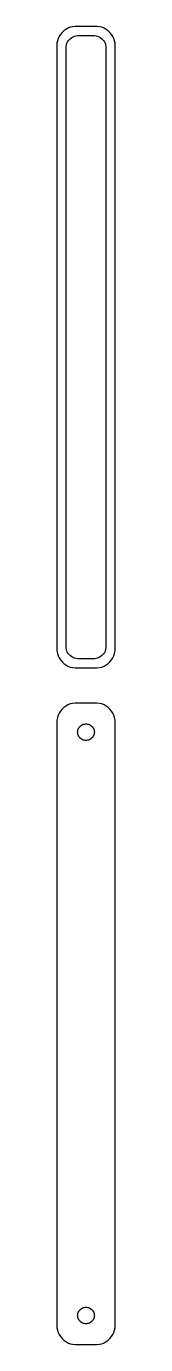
# Model space of a CAD drawing. Header units: metres. Extents: x -8 to 8, y 266 to 604.
import ezdxf

# ---------------------------------------------------------------- set-up
doc = ezdxf.new("R2010")
doc.units = ezdxf.units.M

msp = doc.modelspace()

# ---------------------------------------------------------------- linework, layer by layer
for p, q in [((-5.17912, 603.722), (-5.68712, 603.353)), ((-4.62889, 604.024), (-5.17912, 603.722)), ((-4.04507, 604.255), (-4.62889, 604.024)), ((-3.4369, 604.411), (-4.04507, 604.255)), ((-2.81395, 604.49), (-3.4369, 604.411)), ((2.81395, 604.49), (-2.81395, 604.49)), ((3.4369, 604.411), (2.81395, 604.49)), ((4.04507, 604.255), (3.4369, 604.411)), ((4.62889, 604.024), (4.04507, 604.255)), ((5.17912, 603.722), (4.62889, 604.024)), ((5.68712, 603.353), (5.17912, 603.722)), ((-7.46057, 600.127), (-7.5, 599.5)), ((-7.34291, 600.743), (-7.46057, 600.127)), ((-7.14888, 601.341), (-7.34291, 600.743)), ((-6.88153, 601.909), (-7.14888, 601.341)), ((-6.54507, 602.439), (-6.88153, 601.909)), ((-6.14484, 602.923), (-6.54507, 602.439)), ((-5.68712, 603.353), (-6.14484, 602.923)), ((-5.01512, 599.774), (-4.89432, 600.146)), ((-4.89432, 600.146), (-4.72786, 600.5)), ((-4.72786, 600.5), (-4.5184, 600.83)), ((-4.5184, 600.83), (-4.26921, 601.131)), ((-4.26921, 601.131), (-3.98424, 601.399)), ((-3.98424, 601.399), (-3.66798, 601.628)), ((-3.66798, 601.628), (-3.32541, 601.817)), ((-3.32541, 601.817), (-2.96194, 601.961)), ((-2.96194, 601.961), (-2.5833, 602.058)), ((-2.5833, 602.058), (-2.19545, 602.107)), ((-2.19545, 602.107), (2.19545, 602.107)), ((2.19545, 602.107), (2.5833, 602.058)), ((2.5833, 602.058), (2.96194, 601.961)), ((2.96194, 601.961), (3.32541, 601.817)), ((3.32541, 601.817), (3.66798, 601.628)), ((3.66798, 601.628), (3.98424, 601.399)), ((3.98424, 601.399), (4.26921, 601.131)), ((4.26921, 601.131), (4.5184, 600.83)), ((4.5184, 600.83), (4.72786, 600.5)), ((4.72786, 600.5), (4.89432, 600.146)), ((4.89432, 600.146), (5.01512, 599.774)), ((6.14484, 602.923), (5.68712, 603.353)), ((6.54507, 602.439), (6.14484, 602.923)), ((6.88153, 601.909), (6.54507, 602.439)), ((7.14888, 601.341), (6.88153, 601.909)), ((7.34291, 600.743), (7.14888, 601.341)), ((7.46057, 600.127), (7.34291, 600.743)), ((7.5, 599.5), (7.46057, 600.127)), ((-7.5, 599.5), (-7.5, 444.5)), ((-5.11292, 599), (-5.08836, 599.39)), ((-5.11292, 445), (-5.11292, 599)), ((-5.08836, 599.39), (-5.01512, 599.774)), ((5.01512, 599.774), (5.08836, 599.39)), ((5.08836, 599.39), (5.11292, 599)), ((5.11292, 599), (5.11292, 445)), ((7.5, 444.5), (7.5, 599.5)), ((-7.5, 444.5), (-7.46057, 443.873)), ((-5.08836, 444.61), (-5.11292, 445)), ((-5.01512, 444.226), (-5.08836, 444.61)), ((-4.89432, 443.854), (-5.01512, 444.226)), ((5.01512, 444.226), (4.89432, 443.854)), ((5.08836, 444.61), (5.01512, 444.226)), ((5.11292, 445), (5.08836, 444.61)), ((7.46057, 443.873), (7.5, 444.5)), ((-7.46057, 443.873), (-7.34291, 443.257)), ((-7.34291, 443.257), (-7.14888, 442.659)), ((-7.14888, 442.659), (-6.88153, 442.091)), ((-6.88153, 442.091), (-6.54507, 441.561)), ((-6.54507, 441.561), (-6.14484, 441.077)), ((-6.14484, 441.077), (-5.68712, 440.647)), ((-4.72786, 443.5), (-4.89432, 443.854)), ((-4.5184, 443.17), (-4.72786, 443.5)), ((-4.26921, 442.869), (-4.5184, 443.17)), ((-3.98424, 442.601), (-4.26921, 442.869)), ((-3.66798, 442.372), (-3.98424, 442.601)), ((-3.32541, 442.183), (-3.66798, 442.372)), ((-2.96194, 442.039), (-3.32541, 442.183)), ((-2.5833, 441.942), (-2.96194, 442.039)), ((-2.19545, 441.893), (-2.5833, 441.942)), ((2.19545, 441.893), (-2.19545, 441.893)), ((2.5833, 441.942), (2.19545, 441.893)), ((2.96194, 442.039), (2.5833, 441.942)), ((3.32541, 442.183), (2.96194, 442.039)), ((3.66798, 442.372), (3.32541, 442.183)), ((3.98424, 442.601), (3.66798, 442.372)), ((4.26921, 442.869), (3.98424, 442.601)), ((4.5184, 443.17), (4.26921, 442.869)), ((4.72786, 443.5), (4.5184, 443.17)), ((4.89432, 443.854), (4.72786, 443.5)), ((5.68712, 440.647), (6.14484, 441.077)), ((6.14484, 441.077), (6.54507, 441.561)), ((6.54507, 441.561), (6.88153, 442.091)), ((6.88153, 442.091), (7.14888, 442.659)), ((7.14888, 442.659), (7.34291, 443.257)), ((7.34291, 443.257), (7.46057, 443.873)), ((-5.68712, 440.647), (-5.17912, 440.278)), ((-5.17912, 440.278), (-4.62889, 439.976)), ((-4.62889, 439.976), (-4.04507, 439.745)), ((-4.04507, 439.745), (-3.4369, 439.589)), ((-3.4369, 439.589), (-2.81395, 439.51)), ((-2.81395, 439.51), (2.81395, 439.51)), ((2.81395, 439.51), (3.4369, 439.589)), ((3.4369, 439.589), (4.04507, 439.745)), ((4.04507, 439.745), (4.62889, 439.976)), ((4.62889, 439.976), (5.17912, 440.278)), ((5.17912, 440.278), (5.68712, 440.647)), ((-7.14888, 427.341), (-7.34291, 426.743)), ((-6.88153, 427.909), (-7.14888, 427.341)), ((-6.54507, 428.439), (-6.88153, 427.909)), ((-6.14484, 428.923), (-6.54507, 428.439)), ((-5.68712, 429.353), (-6.14484, 428.923)), ((-5.17912, 429.722), (-5.68712, 429.353)), ((-4.62889, 430.024), (-5.17912, 429.722)), ((-4.04507, 430.255), (-4.62889, 430.024)), ((-3.4369, 430.411), (-4.04507, 430.255)), ((-2.81395, 430.49), (-3.4369, 430.411)), ((2.81395, 430.49), (-2.81395, 430.49)), ((3.4369, 430.411), (2.81395, 430.49)), ((4.04507, 430.255), (3.4369, 430.411)), ((4.62889, 430.024), (4.04507, 430.255)), ((5.17912, 429.722), (4.62889, 430.024)), ((5.68712, 429.353), (5.17912, 429.722)), ((6.14484, 428.923), (5.68712, 429.353)), ((6.54507, 428.439), (6.14484, 428.923)), ((6.88153, 427.909), (6.54507, 428.439)), ((7.14888, 427.341), (6.88153, 427.909)), ((7.34291, 426.743), (7.14888, 427.341)), ((-7.46057, 426.127), (-7.5, 425.5)), ((-7.5, 425.5), (-7.5, 270.5)), ((-7.34291, 426.743), (-7.46057, 426.127)), ((-2.06821, 423.531), (-1.98534, 423.786)), ((-1.98534, 423.786), (-1.87117, 424.029)), ((-1.87117, 424.029), (-1.72748, 424.255)), ((-1.72748, 424.255), (-1.55655, 424.462)), ((-1.55655, 424.462), (-1.36108, 424.645)), ((-1.36108, 424.645), (-1.14413, 424.803)), ((-1.14413, 424.803), (-0.909149, 424.932)), ((-0.909149, 424.932), (-0.659836, 425.031)), ((-0.659836, 425.031), (-0.400101, 425.097)), ((-0.400101, 425.097), (-0.134064, 425.131)), ((-0.134064, 425.131), (0.134064, 425.131)), ((0.134064, 425.131), (0.400101, 425.097)), ((0.400101, 425.097), (0.659836, 425.031)), ((0.659836, 425.031), (0.909149, 424.932)), ((0.909149, 424.932), (1.14413, 424.803)), ((1.14413, 424.803), (1.36108, 424.645)), ((1.36108, 424.645), (1.55655, 424.462)), ((1.55655, 424.462), (1.72748, 424.255)), ((1.72748, 424.255), (1.87117, 424.029)), ((1.87117, 424.029), (1.98534, 423.786)), ((1.98534, 423.786), (2.06821, 423.531)), ((7.46057, 426.127), (7.34291, 426.743)), ((7.5, 425.5), (7.46057, 426.127)), ((7.5, 270.5), (7.5, 425.5)), ((-2.13528, 423), (-2.11845, 423.268)), ((-2.11845, 422.732), (-2.13528, 423)), ((-2.11845, 423.268), (-2.06821, 423.531)), ((-2.06821, 422.469), (-2.11845, 422.732)), ((-1.98534, 422.214), (-2.06821, 422.469)), ((-1.87117, 421.971), (-1.98534, 422.214)), ((-1.72748, 421.745), (-1.87117, 421.971)), ((-1.55655, 421.538), (-1.72748, 421.745)), ((-1.36108, 421.355), (-1.55655, 421.538)), ((-1.14413, 421.197), (-1.36108, 421.355)), ((-0.909149, 421.068), (-1.14413, 421.197)), ((-0.659836, 420.969), (-0.909149, 421.068)), ((-0.400101, 420.903), (-0.659836, 420.969)), ((-0.134064, 420.869), (-0.400101, 420.903)), ((0.134064, 420.869), (-0.134064, 420.869)), ((0.400101, 420.903), (0.134064, 420.869)), ((0.659836, 420.969), (0.400101, 420.903)), ((0.909149, 421.068), (0.659836, 420.969)), ((1.14413, 421.197), (0.909149, 421.068)), ((1.36108, 421.355), (1.14413, 421.197)), ((1.55655, 421.538), (1.36108, 421.355)), ((1.72748, 421.745), (1.55655, 421.538)), ((1.87117, 421.971), (1.72748, 421.745)), ((1.98534, 422.214), (1.87117, 421.971)), ((2.06821, 422.469), (1.98534, 422.214)), ((2.06821, 423.531), (2.11845, 423.268)), ((2.11845, 422.732), (2.06821, 422.469)), ((2.11845, 423.268), (2.13528, 423)), ((2.13528, 423), (2.11845, 422.732)), ((-1.55655, 274.462), (-1.36108, 274.645)), ((-1.36108, 274.645), (-1.14413, 274.803)), ((-1.14413, 274.803), (-0.909149, 274.932)), ((-0.909149, 274.932), (-0.659836, 275.031)), ((-0.659836, 275.031), (-0.400101, 275.097)), ((-0.400101, 275.097), (-0.134064, 275.131)), ((-0.134064, 275.131), (0.134064, 275.131)), ((0.134064, 275.131), (0.400101, 275.097)), ((0.400101, 275.097), (0.659836, 275.031)), ((0.659836, 275.031), (0.909149, 274.932)), ((0.909149, 274.932), (1.14413, 274.803)), ((1.14413, 274.803), (1.36108, 274.645)), ((1.36108, 274.645), (1.55655, 274.462)), ((-2.13528, 273), (-2.11845, 273.268)), ((-2.11845, 272.732), (-2.13528, 273)), ((-2.11845, 273.268), (-2.06821, 273.531)), ((-2.06821, 272.469), (-2.11845, 272.732)), ((-2.06821, 273.531), (-1.98534, 273.786)), ((-1.98534, 272.214), (-2.06821, 272.469)), ((-1.98534, 273.786), (-1.87117, 274.029)), ((-1.87117, 271.971), (-1.98534, 272.214)), ((-1.87117, 274.029), (-1.72748, 274.255)), ((-1.72748, 271.745), (-1.87117, 271.971)), ((-1.72748, 274.255), (-1.55655, 274.462)), ((-1.55655, 271.538), (-1.72748, 271.745)), ((-1.36108, 271.355), (-1.55655, 271.538)), ((-1.14413, 271.197), (-1.36108, 271.355)), ((-0.909149, 271.068), (-1.14413, 271.197)), ((1.14413, 271.197), (0.909149, 271.068)), ((1.36108, 271.355), (1.14413, 271.197)), ((1.55655, 271.538), (1.36108, 271.355)), ((1.55655, 274.462), (1.72748, 274.255)), ((1.72748, 271.745), (1.55655, 271.538)), ((1.72748, 274.255), (1.87117, 274.029)), ((1.87117, 271.971), (1.72748, 271.745)), ((1.87117, 274.029), (1.98534, 273.786)), ((1.98534, 272.214), (1.87117, 271.971)), ((1.98534, 273.786), (2.06821, 273.531)), ((2.06821, 272.469), (1.98534, 272.214)), ((2.06821, 273.531), (2.11845, 273.268)), ((2.11845, 272.732), (2.06821, 272.469)), ((2.11845, 273.268), (2.13528, 273)), ((2.13528, 273), (2.11845, 272.732)), ((-7.5, 270.5), (-7.46057, 269.873)), ((-7.46057, 269.873), (-7.34291, 269.257)), ((-7.34291, 269.257), (-7.14888, 268.659)), ((-7.14888, 268.659), (-6.88153, 268.091)), ((-6.88153, 268.091), (-6.54507, 267.561)), ((-0.659836, 270.969), (-0.909149, 271.068)), ((-0.400101, 270.903), (-0.659836, 270.969)), ((-0.134064, 270.869), (-0.400101, 270.903)), ((0.134064, 270.869), (-0.134064, 270.869)), ((0.400101, 270.903), (0.134064, 270.869)), ((0.659836, 270.969), (0.400101, 270.903)), ((0.909149, 271.068), (0.659836, 270.969)), ((6.54507, 267.561), (6.88153, 268.091)), ((6.88153, 268.091), (7.14888, 268.659)), ((7.14888, 268.659), (7.34291, 269.257)), ((7.34291, 269.257), (7.46057, 269.873)), ((7.46057, 269.873), (7.5, 270.5)), ((-6.54507, 267.561), (-6.14484, 267.077)), ((-6.14484, 267.077), (-5.68712, 266.647)), ((-5.68712, 266.647), (-5.17912, 266.278)), ((-5.17912, 266.278), (-4.62889, 265.976)), ((-4.62889, 265.976), (-4.04507, 265.745)), ((-4.04507, 265.745), (-3.4369, 265.589)), ((-3.4369, 265.589), (-2.81395, 265.51)), ((-2.81395, 265.51), (2.81395, 265.51)), ((2.81395, 265.51), (3.4369, 265.589)), ((3.4369, 265.589), (4.04507, 265.745)), ((4.04507, 265.745), (4.62889, 265.976)), ((4.62889, 265.976), (5.17912, 266.278)), ((5.17912, 266.278), (5.68712, 266.647)), ((5.68712, 266.647), (6.14484, 267.077)), ((6.14484, 267.077), (6.54507, 267.561))]:
    msp.add_line(p, q)

doc.saveas('drawing.dxf')
